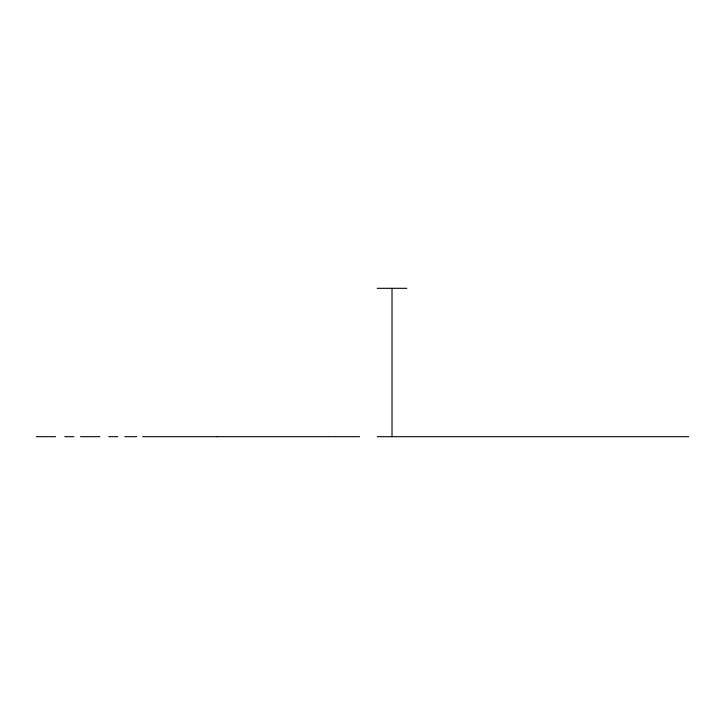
<?xml version="1.0" encoding="UTF-8"?>
<svg xmlns="http://www.w3.org/2000/svg" width="725" height="725" viewBox="0 0 725 725"><rect width="100%" height="100%" fill="white"/><g stroke="black" fill="none" stroke-linecap="round" stroke-linejoin="round"><path stroke-width="1.09" d="M377.181 288.314L406.861 288.314M36.25 436.686L55.589 436.686M64.788 436.686L73.85 436.686M80.52 436.686L99.86 436.686M108.705 436.686L117.749 436.686M124.782 436.686L136.798 436.686M142.707 436.686L216.884 436.686M217.101 436.686L334.76 436.686M335.43 436.686L359.6 436.686M377.181 436.686L688.75 436.686M392.017 288.314L392.017 436.686"/></g></svg>
